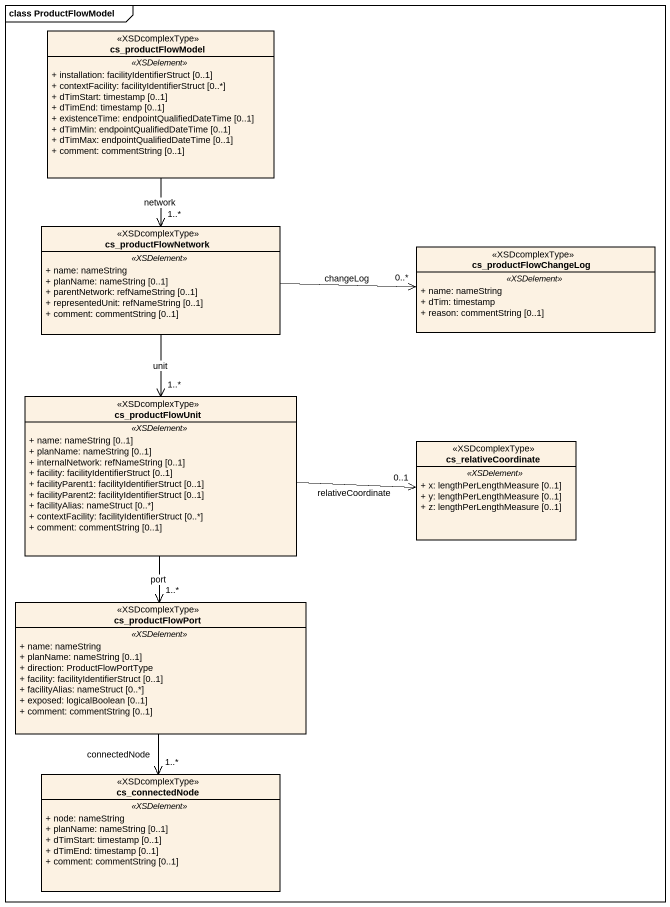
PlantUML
@startuml
mainframe class ProductFlowModel
hide circle
hide empty members
skinparam classAttributeIconSize 0
class cs_productFlowModel <<XSDcomplexType>> {
  .. <<XSDelement>> ..
  + installation: facilityIdentifierStruct [0..1]
  + contextFacility: facilityIdentifierStruct [0..*]
  + dTimStart: timestamp [0..1]
  + dTimEnd: timestamp [0..1]
  + existenceTime: endpointQualifiedDateTime [0..1]
  + dTimMin: endpointQualifiedDateTime [0..1]
  + dTimMax: endpointQualifiedDateTime [0..1]
  + comment: commentString [0..1]
}
class cs_productFlowNetwork <<XSDcomplexType>> {
  .. <<XSDelement>> ..
  + name: nameString
  + planName: nameString [0..1]
  + parentNetwork: refNameString [0..1]
  + representedUnit: refNameString [0..1]
  + comment: commentString [0..1]
}
class cs_productFlowChangeLog <<XSDcomplexType>> {
  .. <<XSDelement>> ..
  + name: nameString
  + dTim: timestamp
  + reason: commentString [0..1]
}
class cs_productFlowUnit <<XSDcomplexType>> {
  .. <<XSDelement>> ..
  + name: nameString [0..1]
  + planName: nameString [0..1]
  + internalNetwork: refNameString [0..1]
  + facility: facilityIdentifierStruct [0..1]
  + facilityParent1: facilityIdentifierStruct [0..1]
  + facilityParent2: facilityIdentifierStruct [0..1]
  + facilityAlias: nameStruct [0..*]
  + contextFacility: facilityIdentifierStruct [0..*]
  + comment: commentString [0..1]
}
class cs_relativeCoordinate <<XSDcomplexType>> {
  .. <<XSDelement>> ..
  + x: lengthPerLengthMeasure [0..1]
  + y: lengthPerLengthMeasure [0..1]
  + z: lengthPerLengthMeasure [0..1]
}
class cs_productFlowPort <<XSDcomplexType>> {
  .. <<XSDelement>> ..
  + name: nameString
  + planName: nameString [0..1]
  + direction: ProductFlowPortType
  + facility: facilityIdentifierStruct [0..1]
  + facilityAlias: nameStruct [0..*]
  + exposed: logicalBoolean [0..1]
  + comment: commentString [0..1]
}
class cs_connectedNode <<XSDcomplexType>> {
  .. <<XSDelement>> ..
  + node: nameString
  + planName: nameString [0..1]
  + dTimStart: timestamp [0..1]
  + dTimEnd: timestamp [0..1]
  + comment: commentString [0..1]
}
cs_productFlowModel --> "1..*" cs_productFlowNetwork : network
cs_productFlowNetwork -right-> "0..*" cs_productFlowChangeLog : changeLog
cs_productFlowNetwork --> "1..*" cs_productFlowUnit : unit
cs_productFlowUnit -right-> "0..1" cs_relativeCoordinate : relativeCoordinate
cs_productFlowUnit --> "1..*" cs_productFlowPort : port
cs_productFlowPort --> "1..*" cs_connectedNode : connectedNode
@enduml
